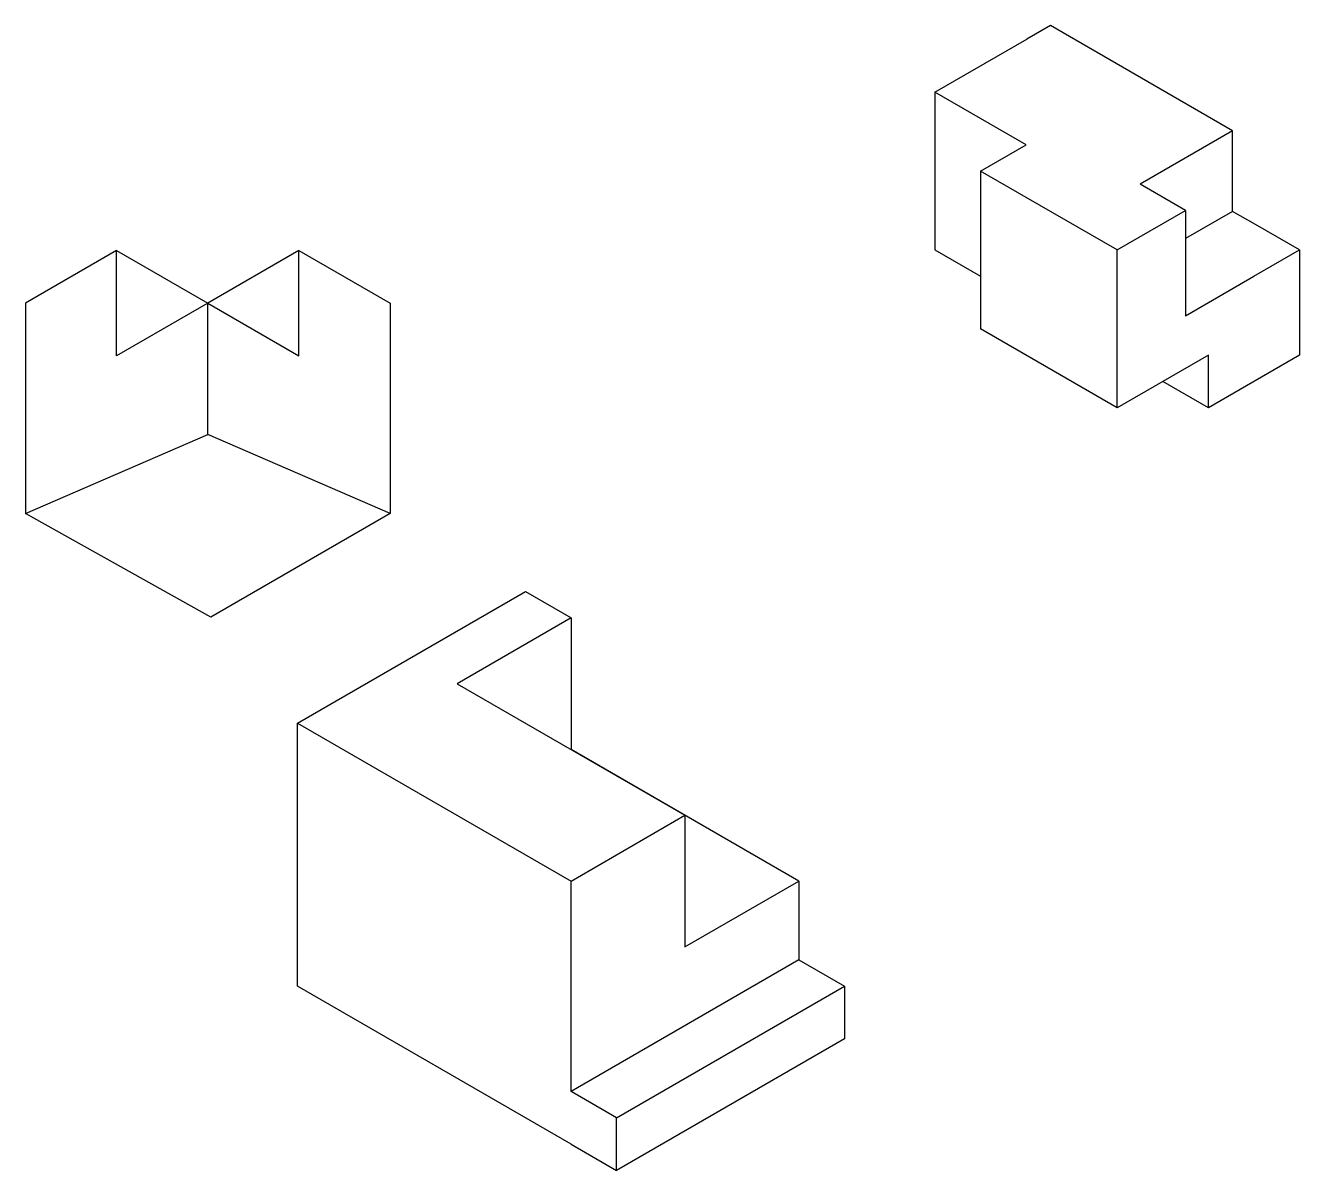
# Model space of a CAD drawing. Header units: millimetres. Extents: x 2564 to 2806, y 2135 to 2353.
import ezdxf

# ---------------------------------------------------------------- set-up
doc = ezdxf.new("R2010")
doc.units = ezdxf.units.MM

msp = doc.modelspace()

# ---------------------------------------------------------------- linework, layer by layer
for p, q in [((2758.3, 2352.84), (2753.82, 2350.25)), ((2792.94, 2332.84), (2758.3, 2352.84)), ((2736.37, 2340.18), (2753.82, 2350.25)), ((2753.69, 2330.18), (2736.37, 2340.18)), ((2736.37, 2340.18), (2736.37, 2310.18)), ((2753.69, 2330.18), (2745.03, 2335.18)), ((2792.94, 2332.84), (2775.34, 2322.68)), ((2792.94, 2317.52), (2792.94, 2332.84)), ((2745.03, 2325.18), (2753.69, 2330.18)), ((2753.69, 2320.18), (2745.03, 2325.18)), ((2745.03, 2325.18), (2745.03, 2295.18)), ((2784.01, 2317.68), (2775.34, 2322.68)), ((2771.01, 2310.18), (2753.69, 2320.18)), ((2771.01, 2310.18), (2784.01, 2317.68)), ((2784.01, 2317.68), (2784.01, 2297.68)), ((2792.94, 2317.52), (2784.01, 2312.36)), ((2797.27, 2315.02), (2792.94, 2317.52)), ((2792.94, 2317.52), (2792.94, 2317.52)), ((2805.66, 2310.18), (2797.27, 2315.02)), ((2580.84, 2310.09), (2563.52, 2300.09)), ((2580.84, 2290.09), (2580.84, 2310.09)), ((2580.84, 2310.09), (2598.16, 2300.09)), ((2615.48, 2310.09), (2598.16, 2300.09)), ((2615.48, 2290.09), (2615.48, 2310.09)), ((2615.48, 2310.09), (2632.8, 2300.09)), ((2736.37, 2310.18), (2745.03, 2305.18)), ((2771.01, 2280.18), (2771.01, 2310.18)), ((2797, 2305.18), (2805.66, 2310.18)), ((2805.66, 2310.18), (2805.66, 2290.18)), ((2788.34, 2300.18), (2797, 2305.18)), ((2563.52, 2300.09), (2563.52, 2260.09)), ((2598.16, 2300.09), (2580.84, 2290.09)), ((2598.16, 2275.1), (2598.16, 2300.09)), ((2598.16, 2300.09), (2615.48, 2290.09)), ((2632.8, 2300.09), (2632.8, 2260.09)), ((2784.01, 2297.68), (2788.34, 2300.18)), ((2771.01, 2280.18), (2745.03, 2295.18)), ((2788.34, 2290.18), (2771.01, 2280.18)), ((2788.34, 2280.18), (2788.34, 2290.18)), ((2805.66, 2290.18), (2788.34, 2280.18)), ((2788.34, 2280.18), (2779.67, 2285.18)), ((2563.52, 2260.09), (2598.16, 2275.1)), ((2632.8, 2260.09), (2598.16, 2275.1)), ((2598.73, 2240.42), (2563.52, 2260.09)), ((2632.8, 2260.09), (2598.73, 2240.42)), ((2615.24, 2220.27), (2658.54, 2245.27)), ((2658.54, 2245.27), (2667.2, 2240.27)), ((2667.2, 2240.27), (2645.55, 2227.77)), ((2667.2, 2240.27), (2667.2, 2215.27)), ((2645.55, 2227.77), (2688.85, 2202.77)), ((2615.24, 2170.27), (2615.24, 2220.27)), ((2615.24, 2220.27), (2667.2, 2190.27)), ((2710.5, 2190.27), (2667.2, 2215.27)), ((2667.2, 2190.27), (2688.85, 2202.77)), ((2688.85, 2202.77), (2688.85, 2177.77)), ((2667.2, 2150.27), (2667.2, 2190.27)), ((2688.85, 2177.77), (2710.5, 2190.27)), ((2710.5, 2190.27), (2710.5, 2175.27)), ((2710.5, 2175.27), (2667.2, 2150.27)), ((2710.5, 2175.27), (2719.16, 2170.27)), ((2667.2, 2140.27), (2615.24, 2170.27)), ((2675.86, 2145.27), (2719.16, 2170.27)), ((2719.16, 2170.27), (2719.16, 2160.27)), ((2719.16, 2160.27), (2675.86, 2135.27)), ((2675.86, 2145.27), (2667.2, 2150.27)), ((2675.86, 2135.27), (2675.86, 2145.27)), ((2667.2, 2140.27), (2675.86, 2135.27))]:
    msp.add_line(p, q)

doc.saveas('drawing.dxf')
